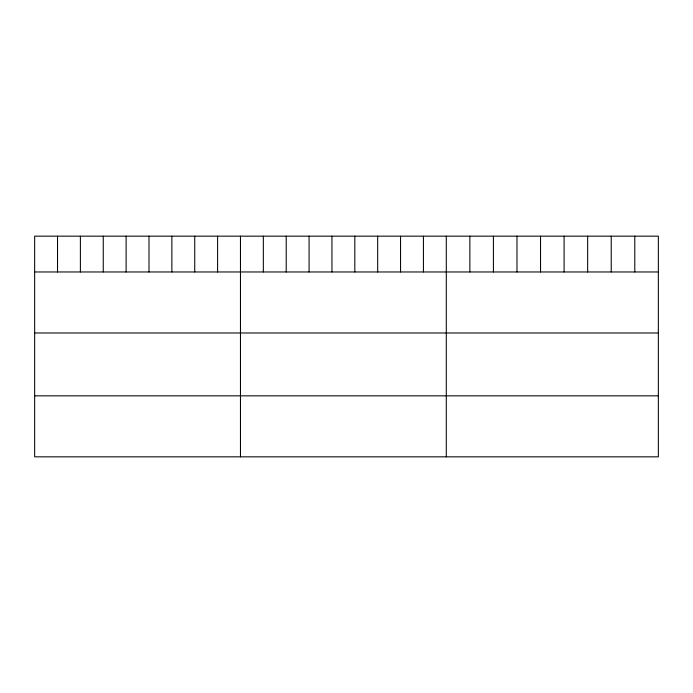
<?xml version="1.0" encoding="UTF-8"?>
<svg xmlns="http://www.w3.org/2000/svg" width="693" height="693" viewBox="0 0 693 693"><rect width="100%" height="100%" fill="white"/><g stroke="black" fill="none" stroke-linecap="round" stroke-linejoin="round"><path stroke-width="1.04" d="M658.35 271.968L658.35 456.834L34.65 456.834L34.65 236.166L658.35 236.166L658.35 271.968L34.65 271.968M34.65 332.978L658.35 332.978M34.65 395.833L658.35 395.833M634.788 236.166L634.788 271.968M611.226 236.166L611.226 271.968M587.664 236.166L587.664 271.968M564.102 236.166L564.102 271.968M540.54 236.166L540.54 271.968M516.978 236.166L516.978 271.968M493.416 236.166L493.416 271.968M469.854 236.166L469.854 271.968M446.292 236.166L446.292 456.834M423.423 236.166L423.423 271.968M400.554 236.166L400.554 271.968M377.685 236.166L377.685 271.968M354.816 236.166L354.816 271.968M331.947 236.166L331.947 271.968M309.078 236.166L309.078 271.968M286.209 236.166L286.209 271.968M263.34 236.166L263.34 271.968M240.471 236.166L240.471 456.834M217.602 236.166L217.602 271.968M194.733 236.166L194.733 271.968M171.864 236.166L171.864 271.968M148.995 236.166L148.995 271.968M126.126 236.166L126.126 271.968M103.257 236.166L103.257 271.968M80.388 236.166L80.388 271.968M57.519 236.166L57.519 271.968"/></g></svg>
